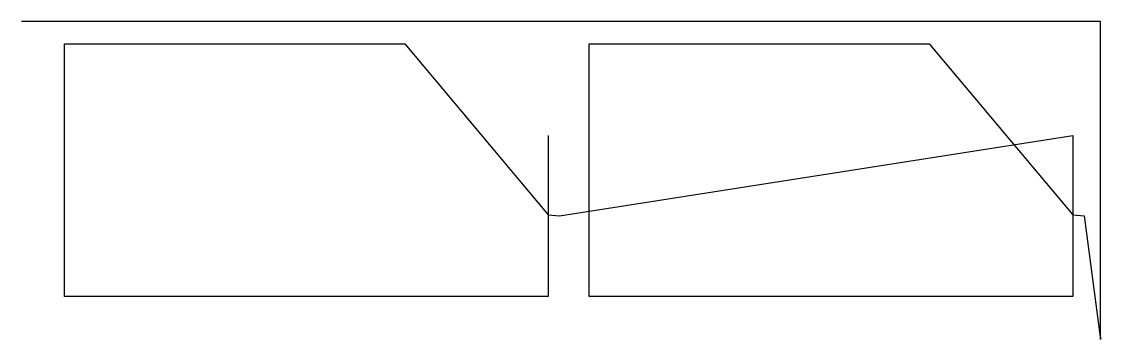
# Model space of a CAD drawing. Header units: metres. Extents: x 0 to 476, y 0 to 140.
import ezdxf

# ---------------------------------------------------------------- set-up
doc = ezdxf.new("R2010")
doc.units = ezdxf.units.M

msp = doc.modelspace()

# ---------------------------------------------------------------- linework, layer by layer
at = {"layer": 'TOOL_0'}
for p, q in [((1, 140.358), (0, 140.358)), ((476.187, 140.358), (1, 140.358)), ((476.187, 1), (476.187, 140.358)), ((19, 19.001), (19, 130.501)), ((19, 130.501), (169.1, 130.501)), ((169.1, 130.501), (232.5, 54.98)), ((250.507, 19.001), (250.507, 130.501)), ((250.507, 130.501), (400.607, 130.501)), ((400.607, 130.501), (464.007, 54.98)), ((232.5, 89.98), (232.5, 54.98)), ((237.481, 54.545), (464.007, 89.98)), ((464.007, 89.98), (464.007, 54.98)), ((232.5, 54.98), (232.5, 19.001)), ((232.5, 54.98), (237.481, 54.545)), ((464.007, 54.98), (464.007, 19.001)), ((464.007, 54.98), (468.988, 54.545)), ((468.988, 54.545), (476.187, 0)), ((232.5, 19.001), (19, 19.001)), ((464.007, 19.001), (250.507, 19.001)), ((476.187, 0), (476.187, 1)), ((476.187, 1), (476.187, 0)), ((476.187, 0), (476.187, 1))]:
    msp.add_line(p, q, dxfattribs=at)

doc.saveas('drawing.dxf')
